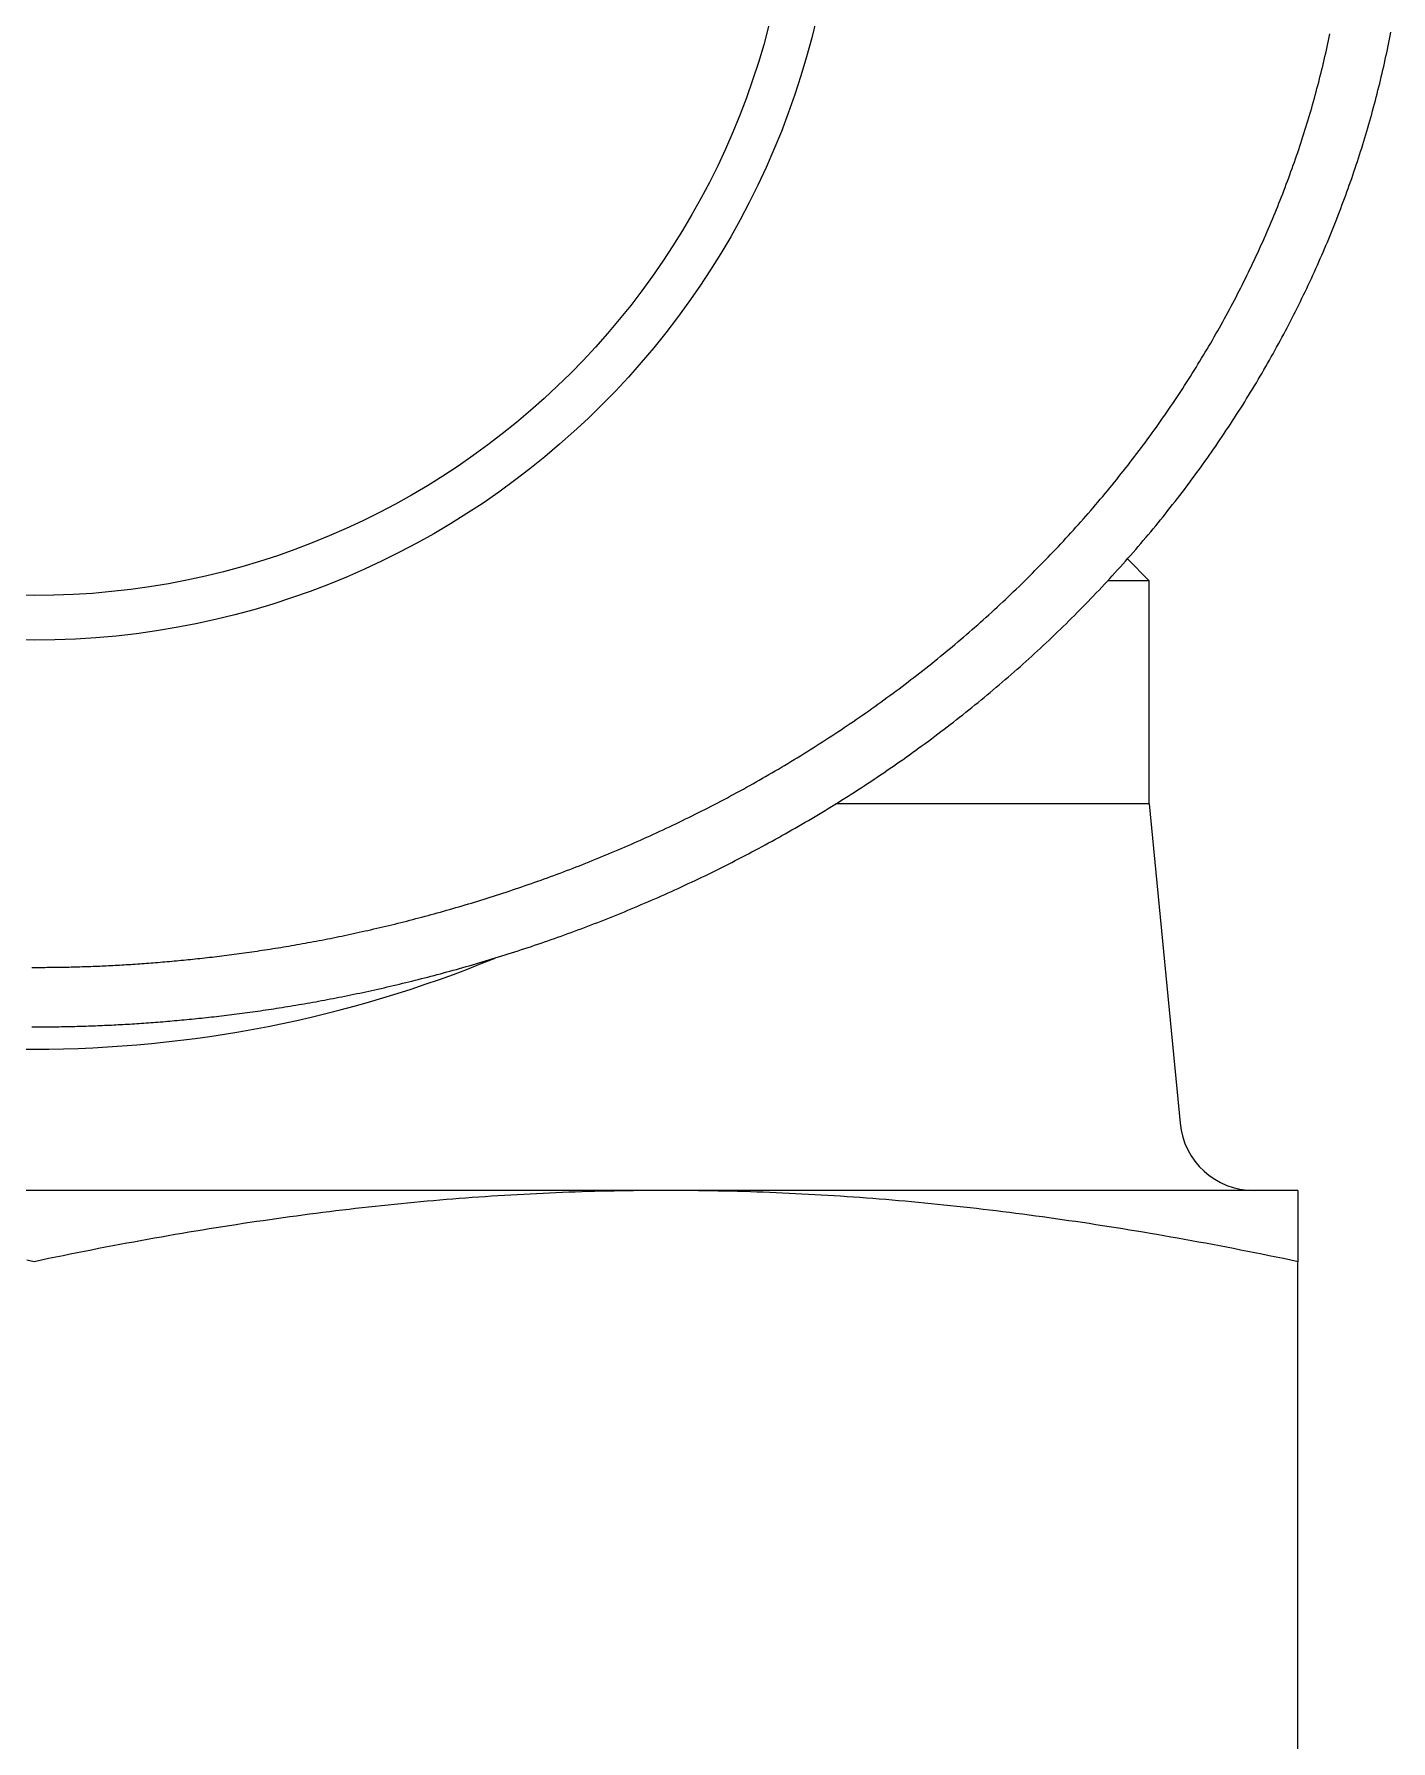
# Model space of a CAD drawing. Extents: x -15.1 to 62.1, y -18.2 to 57.9.
# Drawn here: x 50.84 to 59.97, y 35 to 46.47 of the extents above; entities that cross this region are included whole.
import ezdxf

# ---------------------------------------------------------------- set-up
doc = ezdxf.new("R2010")
doc.units = 0
doc.layers.get('0').update_dxf_attribs({"linetype": 'CONTINUOUS'})

msp = doc.modelspace()

# ---------------------------------------------------------------- linework, layer by layer
at = {"color": 7, "linetype": 'CONTINUOUS'}
for p, q in [((58.195206, 42.94666), (58.341866, 42.8)), ((58.341866, 42.8), (58.062645, 42.8)), ((58.341866, 41.3), (58.341866, 42.8)), ((58.341866, 41.3), (56.234257, 41.3)), ((58.341866, 41.3), (58.548391, 39.152144)), ((59.341866, 38.7), (42.341866, 38.7)), ((59.341866, 38.7), (59.341866, 38.221396)), ((59.341866, 11.478604), (59.341866, 38.221396))]:
    msp.add_line(p, q, dxfattribs=at)
at = {"color": 7}
for points in [[(50.8419, 39.8, 0), (50.8572, 39.8, 0), (50.8724, 39.8, 0), (50.8877, 39.8001, 0), (50.903, 39.8002, 0), (50.9183, 39.8003, 0), (50.9335, 39.8004, 0), (50.9488, 39.8005, 0), (50.964, 39.8007, 0), (50.9793, 39.8008, 0), (50.9945, 39.801, 0), (51.0098, 39.8013, 0), (51.025, 39.8015, 0), (51.0402, 39.8018, 0), (51.0555, 39.8021, 0), (51.0707, 39.8024, 0), (51.086, 39.8027, 0), (51.1012, 39.8031, 0), (51.1165, 39.8034, 0), (51.1317, 39.8038, 0), (51.147, 39.8042, 0), (51.1623, 39.8047, 0), (51.1776, 39.8052, 0), (51.1928, 39.8056, 0), (51.2081, 39.8061, 0), (51.2234, 39.8067, 0), (51.2388, 39.8072, 0), (51.2541, 39.8078, 0), (51.2694, 39.8084, 0), (51.2848, 39.809, 0), (51.3001, 39.8097, 0), (51.3155, 39.8104, 0), (51.3309, 39.8111, 0), (51.3463, 39.8118, 0), (51.3617, 39.8125, 0), (51.3772, 39.8133, 0), (51.3926, 39.8141, 0), (51.4081, 39.8149, 0), (51.4236, 39.8157, 0), (51.4391, 39.8166, 0), (51.4546, 39.8175, 0), (51.4702, 39.8184, 0), (51.4858, 39.8193, 0), (51.5014, 39.8203, 0), (51.517, 39.8213, 0), (51.5326, 39.8223, 0), (51.5483, 39.8233, 0), (51.564, 39.8244, 0), (51.5797, 39.8255, 0), (51.5955, 39.8266, 0), (51.6113, 39.8277, 0), (51.6271, 39.8289, 0), (51.6429, 39.83, 0), (51.6588, 39.8312, 0), (51.6747, 39.8325, 0), (51.6906, 39.8337, 0), (51.7066, 39.835, 0), (51.7226, 39.8363, 0), (51.7386, 39.8377, 0), (51.7547, 39.839, 0), (51.7708, 39.8404, 0), (51.787, 39.8419, 0), (51.8031, 39.8433, 0), (51.8194, 39.8448, 0), (51.8356, 39.8463, 0), (51.8519, 39.8478, 0), (51.8683, 39.8494, 0), (51.8847, 39.8509, 0), (51.9011, 39.8526, 0), (51.9176, 39.8542, 0), (51.9341, 39.8559, 0), (51.9507, 39.8576, 0), (51.9673, 39.8593, 0), (51.984, 39.8611, 0), (52.0007, 39.8629, 0), (52.0175, 39.8647, 0), (52.0343, 39.8666, 0), (52.0511, 39.8685, 0), (52.0681, 39.8704, 0), (52.085, 39.8724, 0), (52.102, 39.8744, 0), (52.1191, 39.8765, 0), (52.1362, 39.8785, 0), (52.1534, 39.8806, 0), (52.1706, 39.8828, 0), (52.1879, 39.885, 0), (52.2052, 39.8872, 0), (52.2226, 39.8894, 0), (52.2401, 39.8917, 0), (52.2576, 39.8941, 0), (52.2752, 39.8964, 0), (52.2928, 39.8989, 0), (52.3105, 39.9013, 0), (52.3282, 39.9038, 0), (52.3461, 39.9063, 0), (52.3639, 39.9089, 0), (52.3819, 39.9115, 0), (52.3999, 39.9142, 0), (52.4179, 39.9169, 0), (52.4361, 39.9196, 0), (52.4543, 39.9224, 0), (52.4725, 39.9252, 0), (52.4909, 39.9281, 0), (52.5093, 39.931, 0), (52.5277, 39.9339, 0), (52.5463, 39.9369, 0), (52.5649, 39.94, 0), (52.5836, 39.9431, 0), (52.6023, 39.9462, 0), (52.6212, 39.9494, 0), (52.6401, 39.9526, 0), (52.659, 39.9559, 0), (52.6781, 39.9592, 0), (52.6972, 39.9626, 0), (52.7164, 39.966, 0), (52.7357, 39.9695, 0), (52.755, 39.973, 0), (52.7744, 39.9765, 0), (52.7939, 39.9802, 0), (52.8134, 39.9838, 0), (52.833, 39.9876, 0), (52.8527, 39.9913, 0), (52.8724, 39.9952, 0), (52.8922, 39.9991, 0), (52.912, 40.003, 0), (52.9319, 40.007, 0), (52.9518, 40.011, 0), (52.9718, 40.0151, 0), (52.9919, 40.0192, 0), (53.012, 40.0234, 0), (53.0322, 40.0277, 0), (53.0524, 40.032, 0), (53.0727, 40.0363, 0), (53.0931, 40.0408, 0), (53.1135, 40.0452, 0), (53.1339, 40.0497, 0), (53.1544, 40.0543, 0), (53.1749, 40.0589, 0), (53.1955, 40.0636, 0), (53.2162, 40.0684, 0), (53.2369, 40.0732, 0), (53.2576, 40.078, 0), (53.2784, 40.0829, 0), (53.2993, 40.0879, 0), (53.3201, 40.0929, 0), (53.3411, 40.098, 0), (53.3621, 40.1031, 0), (53.3831, 40.1083, 0), (53.4041, 40.1135, 0), (53.4252, 40.1188, 0), (53.4464, 40.1242, 0), (53.4676, 40.1296, 0), (53.4888, 40.135, 0), (53.5101, 40.1406, 0), (53.5314, 40.1461, 0), (53.5527, 40.1518, 0), (53.5741, 40.1575, 0), (53.5955, 40.1632, 0), (53.617, 40.1691, 0), (53.6385, 40.1749, 0), (53.66, 40.1809, 0), (53.6816, 40.1868, 0), (53.7032, 40.1929, 0), (53.7248, 40.199, 0), (53.7465, 40.2052, 0), (53.7682, 40.2114, 0), (53.79, 40.2177, 0), (53.8117, 40.224, 0), (53.8335, 40.2305, 0), (53.8553, 40.2369, 0), (53.8772, 40.2434, 0), (53.8991, 40.25, 0), (53.921, 40.2567, 0), (53.9429, 40.2634, 0), (53.9649, 40.2702, 0), (53.9869, 40.277, 0), (54.0089, 40.2839, 0), (54.0309, 40.2909, 0), (54.053, 40.2979, 0), (54.0751, 40.305, 0), (54.0972, 40.3121, 0), (54.1193, 40.3193, 0), (54.1414, 40.3266, 0), (54.1636, 40.3339, 0), (54.1858, 40.3413, 0), (54.208, 40.3488, 0), (54.2302, 40.3563, 0), (54.2525, 40.3639, 0), (54.2747, 40.3715, 0), (54.297, 40.3792, 0), (54.3193, 40.387, 0), (54.3416, 40.3948, 0), (54.3639, 40.4027, 0), (54.3863, 40.4107, 0), (54.4086, 40.4187, 0), (54.431, 40.4268, 0), (54.4534, 40.435, 0), (54.4757, 40.4432, 0), (54.4981, 40.4515, 0), (54.5205, 40.4599, 0), (54.543, 40.4683, 0), (54.5654, 40.4768, 0), (54.5878, 40.4854, 0), (54.6103, 40.494, 0), (54.6327, 40.5027, 0), (54.6551, 40.5114, 0), (54.6776, 40.5202, 0), (54.7001, 40.5291, 0), (54.7226, 40.5381, 0), (54.7451, 40.5471, 0), (54.7676, 40.5562, 0), (54.7901, 40.5654, 0), (54.8126, 40.5746, 0), (54.8351, 40.5839, 0), (54.8577, 40.5933, 0), (54.8802, 40.6027, 0), (54.9027, 40.6122, 0), (54.9253, 40.6218, 0), (54.9479, 40.6314, 0), (54.9704, 40.6411, 0), (54.993, 40.6509, 0), (55.0156, 40.6607, 0), (55.0381, 40.6706, 0), (55.0607, 40.6806, 0), (55.0833, 40.6907, 0), (55.1059, 40.7008, 0), (55.1284, 40.7109, 0), (55.151, 40.7212, 0), (55.1736, 40.7315, 0), (55.1962, 40.7419, 0), (55.2188, 40.7524, 0), (55.2414, 40.7629, 0), (55.2639, 40.7735, 0), (55.2865, 40.7842, 0), (55.3091, 40.7949, 0), (55.3317, 40.8057, 0), (55.3542, 40.8166, 0), (55.3768, 40.8275, 0), (55.3994, 40.8385, 0), (55.4219, 40.8496, 0), (55.4445, 40.8608, 0), (55.467, 40.872, 0), (55.4896, 40.8833, 0), (55.5121, 40.8947, 0), (55.5347, 40.9061, 0), (55.5572, 40.9176, 0), (55.5797, 40.9292, 0), (55.6022, 40.9408, 0), (55.6247, 40.9525, 0), (55.6472, 40.9643, 0), (55.6697, 40.9762, 0), (55.6922, 40.9881, 0), (55.7146, 41.0001, 0), (55.7371, 41.0122, 0), (55.7595, 41.0243, 0), (55.7819, 41.0365, 0), (55.8044, 41.0488, 0), (55.8268, 41.0611, 0), (55.8492, 41.0736, 0), (55.8715, 41.0861, 0), (55.8939, 41.0986, 0), (55.9162, 41.1113, 0), (55.9386, 41.124, 0), (55.9609, 41.1368, 0), (55.9832, 41.1496, 0), (56.0055, 41.1625, 0), (56.0278, 41.1755, 0), (56.05, 41.1886, 0), (56.0723, 41.2017, 0), (56.0945, 41.215, 0), (56.1167, 41.2282, 0), (56.1389, 41.2416, 0), (56.161, 41.255, 0), (56.1832, 41.2685, 0), (56.2053, 41.2821, 0), (56.2274, 41.2957, 0), (56.2495, 41.3095, 0), (56.2715, 41.3233, 0), (56.2936, 41.3371, 0), (56.3156, 41.351, 0), (56.3375, 41.3651, 0), (56.3595, 41.3791, 0), (56.3814, 41.3933, 0), (56.4033, 41.4075, 0), (56.4252, 41.4218, 0), (56.4471, 41.4361, 0), (56.4689, 41.4506, 0), (56.4907, 41.4651, 0), (56.5124, 41.4796, 0), (56.5342, 41.4943, 0), (56.5559, 41.509, 0), (56.5775, 41.5238, 0), (56.5992, 41.5386, 0), (56.6208, 41.5535, 0), (56.6423, 41.5685, 0), (56.6639, 41.5835, 0), (56.6854, 41.5987, 0), (56.7069, 41.6138, 0), (56.7283, 41.6291, 0), (56.7497, 41.6444, 0), (56.7711, 41.6598, 0), (56.7924, 41.6753, 0), (56.8137, 41.6908, 0), (56.8349, 41.7064, 0), (56.8562, 41.722, 0), (56.8773, 41.7378, 0), (56.8985, 41.7536, 0), (56.9196, 41.7694, 0), (56.9406, 41.7853, 0), (56.9617, 41.8013, 0), (56.9826, 41.8174, 0), (57.0036, 41.8335, 0), (57.0245, 41.8497, 0), (57.0453, 41.8659, 0), (57.0661, 41.8823, 0), (57.0869, 41.8986, 0), (57.1076, 41.9151, 0), (57.1283, 41.9316, 0), (57.1489, 41.9482, 0), (57.1695, 41.9648, 0), (57.19, 41.9815, 0), (57.2105, 41.9982, 0), (57.231, 42.0151, 0), (57.2513, 42.032, 0), (57.2717, 42.0489, 0), (57.292, 42.0659, 0), (57.3122, 42.083, 0), (57.3324, 42.1001, 0), (57.3526, 42.1173, 0), (57.3727, 42.1346, 0), (57.3927, 42.1519, 0), (57.4127, 42.1693, 0), (57.4326, 42.1868, 0), (57.4525, 42.2043, 0), (57.4723, 42.2218, 0), (57.4921, 42.2395, 0), (57.5118, 42.2572, 0), (57.5315, 42.2749, 0), (57.5511, 42.2927, 0), (57.5707, 42.3106, 0), (57.5901, 42.3285, 0), (57.6096, 42.3465, 0), (57.629, 42.3646, 0), (57.6483, 42.3827, 0), (57.6675, 42.4008, 0), (57.6867, 42.4191, 0), (57.7059, 42.4373, 0), (57.7249, 42.4557, 0), (57.744, 42.474, 0), (57.7629, 42.4925, 0), (57.7818, 42.511, 0), (57.8006, 42.5295, 0), (57.8194, 42.5481, 0), (57.8381, 42.5668, 0), (57.8568, 42.5855, 0), (57.8753, 42.6043, 0), (57.8939, 42.6231, 0), (57.9123, 42.642, 0), (57.9307, 42.6609, 0), (57.949, 42.6799, 0), (57.9673, 42.6989, 0), (57.9855, 42.718, 0), (58.0036, 42.7371, 0), (58.0217, 42.7563, 0), (58.0397, 42.7755, 0), (58.0576, 42.7948, 0), (58.0754, 42.8141, 0), (58.0932, 42.8335, 0), (58.111, 42.8529, 0), (58.1286, 42.8723, 0), (58.1462, 42.8918, 0), (58.1637, 42.9114, 0), (58.1811, 42.931, 0), (58.1985, 42.9506, 0), (58.2158, 42.9703, 0), (58.2331, 42.9901, 0), (58.2502, 43.0098, 0), (58.2673, 43.0297, 0), (58.2843, 43.0495, 0), (58.3013, 43.0694, 0), (58.3181, 43.0894, 0), (58.3349, 43.1094, 0), (58.3517, 43.1294, 0), (58.3683, 43.1495, 0), (58.3849, 43.1696, 0), (58.4014, 43.1898, 0), (58.4178, 43.21, 0), (58.4342, 43.2302, 0), (58.4504, 43.2505, 0), (58.4666, 43.2708, 0), (58.4827, 43.2912, 0), (58.4988, 43.3116, 0), (58.5148, 43.332, 0), (58.5306, 43.3525, 0), (58.5464, 43.373, 0), (58.5622, 43.3935, 0), (58.5778, 43.4141, 0), (58.5934, 43.4347, 0), (58.6089, 43.4553, 0), (58.6243, 43.476, 0), (58.6396, 43.4967, 0), (58.6549, 43.5174, 0), (58.67, 43.5382, 0), (58.6851, 43.559, 0), (58.7001, 43.5798, 0), (58.7151, 43.6007, 0), (58.7299, 43.6216, 0), (58.7447, 43.6425, 0), (58.7593, 43.6635, 0), (58.7739, 43.6844, 0), (58.7885, 43.7054, 0), (58.8029, 43.7265, 0), (58.8173, 43.7475, 0), (58.8315, 43.7686, 0), (58.8457, 43.7898, 0), (58.8599, 43.8109, 0), (58.8739, 43.8321, 0), (58.8878, 43.8533, 0), (58.9017, 43.8745, 0), (58.9155, 43.8958, 0), (58.9292, 43.9171, 0), (58.9428, 43.9384, 0), (58.9564, 43.9597, 0), (58.9699, 43.9811, 0), (58.9832, 44.0025, 0), (58.9966, 44.0239, 0), (59.0098, 44.0453, 0), (59.0229, 44.0668, 0), (59.036, 44.0883, 0), (59.049, 44.1098, 0), (59.0619, 44.1313, 0), (59.0747, 44.1529, 0), (59.0874, 44.1745, 0), (59.1001, 44.1961, 0), (59.1126, 44.2177, 0), (59.1251, 44.2393, 0), (59.1375, 44.261, 0), (59.1499, 44.2827, 0), (59.1621, 44.3044, 0), (59.1743, 44.3262, 0), (59.1864, 44.348, 0), (59.1984, 44.3697, 0), (59.2103, 44.3915, 0), (59.2221, 44.4134, 0), (59.2339, 44.4352, 0), (59.2456, 44.4571, 0), (59.2572, 44.479, 0), (59.2687, 44.5009, 0), (59.2801, 44.5228, 0), (59.2915, 44.5448, 0), (59.3027, 44.5667, 0), (59.3139, 44.5887, 0), (59.325, 44.6107, 0), (59.3361, 44.6328, 0), (59.347, 44.6548, 0), (59.3579, 44.6769, 0), (59.3687, 44.699, 0), (59.3794, 44.7211, 0), (59.39, 44.7432, 0), (59.4005, 44.7653, 0), (59.411, 44.7875, 0), (59.4213, 44.8096, 0), (59.4316, 44.8318, 0), (59.4418, 44.854, 0), (59.452, 44.8762, 0), (59.462, 44.8985, 0), (59.472, 44.9207, 0), (59.4819, 44.943, 0), (59.4917, 44.9653, 0), (59.5014, 44.9876, 0), (59.5111, 45.0099, 0), (59.5206, 45.0323, 0), (59.5301, 45.0546, 0), (59.5395, 45.077, 0), (59.5489, 45.0994, 0), (59.5581, 45.1218, 0), (59.5673, 45.1442, 0), (59.5764, 45.1666, 0), (59.5854, 45.189, 0), (59.5943, 45.2115, 0), (59.6031, 45.234, 0), (59.6119, 45.2565, 0), (59.6206, 45.279, 0), (59.6292, 45.3015, 0), (59.6377, 45.324, 0), (59.6461, 45.3465, 0), (59.6545, 45.3691, 0), (59.6628, 45.3917, 0), (59.671, 45.4143, 0), (59.6791, 45.4368, 0), (59.6871, 45.4595, 0), (59.6951, 45.4821, 0), (59.703, 45.5047, 0), (59.7108, 45.5273, 0), (59.7185, 45.55, 0), (59.7261, 45.5727, 0), (59.7337, 45.5954, 0), (59.7412, 45.618, 0), (59.7486, 45.6408, 0), (59.7559, 45.6635, 0), (59.7631, 45.6862, 0), (59.7703, 45.7089, 0), (59.7774, 45.7317, 0), (59.7844, 45.7544, 0), (59.7913, 45.7772, 0), (59.7981, 45.8, 0), (59.8049, 45.8228, 0), (59.8116, 45.8456, 0), (59.8182, 45.8684, 0), (59.8247, 45.8912, 0), (59.8311, 45.914, 0), (59.8375, 45.9369, 0), (59.8438, 45.9597, 0), (59.85, 45.9826, 0), (59.8561, 46.0054, 0), (59.8622, 46.0283, 0), (59.8681, 46.0512, 0), (59.874, 46.0741, 0), (59.8798, 46.097, 0), (59.8856, 46.1199, 0), (59.8912, 46.1428, 0), (59.8968, 46.1657, 0), (59.9023, 46.1886, 0), (59.9077, 46.2116, 0), (59.913, 46.2345, 0), (59.9183, 46.2575, 0), (59.9235, 46.2804, 0), (59.9286, 46.3034, 0), (59.9336, 46.3264, 0), (59.9385, 46.3493, 0), (59.9434, 46.3723, 0), (59.9482, 46.3953, 0), (59.9529, 46.4183, 0), (59.9575, 46.4413, 0), (59.962, 46.4643, 0), (59.9665, 46.4873, 0)], [(50.8419, 40.2, 0), (50.8566, 40.2, 0), (50.8713, 40.2, 0), (50.886, 40.2001, 0), (50.9007, 40.2002, 0), (50.9154, 40.2002, 0), (50.9301, 40.2004, 0), (50.9448, 40.2005, 0), (50.9594, 40.2006, 0), (50.9741, 40.2008, 0), (50.9888, 40.201, 0), (51.0035, 40.2012, 0), (51.0181, 40.2015, 0), (51.0328, 40.2017, 0), (51.0475, 40.202, 0), (51.0622, 40.2023, 0), (51.0768, 40.2026, 0), (51.0915, 40.2029, 0), (51.1062, 40.2033, 0), (51.1209, 40.2037, 0), (51.1356, 40.2041, 0), (51.1503, 40.2045, 0), (51.165, 40.205, 0), (51.1797, 40.2054, 0), (51.1944, 40.2059, 0), (51.2092, 40.2064, 0), (51.2239, 40.207, 0), (51.2387, 40.2075, 0), (51.2534, 40.2081, 0), (51.2682, 40.2087, 0), (51.283, 40.2093, 0), (51.2978, 40.21, 0), (51.3126, 40.2106, 0), (51.3274, 40.2113, 0), (51.3423, 40.2121, 0), (51.3571, 40.2128, 0), (51.372, 40.2135, 0), (51.3869, 40.2143, 0), (51.4018, 40.2151, 0), (51.4167, 40.216, 0), (51.4317, 40.2168, 0), (51.4467, 40.2177, 0), (51.4617, 40.2186, 0), (51.4767, 40.2195, 0), (51.4917, 40.2205, 0), (51.5068, 40.2214, 0), (51.5219, 40.2224, 0), (51.537, 40.2235, 0), (51.5521, 40.2245, 0), (51.5673, 40.2256, 0), (51.5825, 40.2267, 0), (51.5977, 40.2278, 0), (51.6129, 40.2289, 0), (51.6282, 40.2301, 0), (51.6435, 40.2313, 0), (51.6588, 40.2325, 0), (51.6742, 40.2337, 0), (51.6896, 40.235, 0), (51.705, 40.2363, 0), (51.7205, 40.2376, 0), (51.736, 40.2389, 0), (51.7516, 40.2403, 0), (51.7671, 40.2417, 0), (51.7828, 40.2431, 0), (51.7984, 40.2445, 0), (51.8141, 40.246, 0), (51.8299, 40.2475, 0), (51.8456, 40.249, 0), (51.8615, 40.2506, 0), (51.8773, 40.2522, 0), (51.8932, 40.2538, 0), (51.9092, 40.2554, 0), (51.9252, 40.2571, 0), (51.9412, 40.2588, 0), (51.9573, 40.2605, 0), (51.9734, 40.2623, 0), (51.9896, 40.2641, 0), (52.0058, 40.2659, 0), (52.0221, 40.2678, 0), (52.0384, 40.2697, 0), (52.0548, 40.2716, 0), (52.0712, 40.2736, 0), (52.0877, 40.2756, 0), (52.1042, 40.2776, 0), (52.1208, 40.2797, 0), (52.1374, 40.2818, 0), (52.1541, 40.2839, 0), (52.1709, 40.2861, 0), (52.1876, 40.2883, 0), (52.2045, 40.2905, 0), (52.2214, 40.2928, 0), (52.2384, 40.2951, 0), (52.2554, 40.2975, 0), (52.2725, 40.2999, 0), (52.2896, 40.3023, 0), (52.3068, 40.3048, 0), (52.3241, 40.3073, 0), (52.3414, 40.3099, 0), (52.3588, 40.3125, 0), (52.3762, 40.3151, 0), (52.3937, 40.3178, 0), (52.4113, 40.3205, 0), (52.429, 40.3232, 0), (52.4467, 40.326, 0), (52.4644, 40.3289, 0), (52.4823, 40.3318, 0), (52.5002, 40.3347, 0), (52.5181, 40.3377, 0), (52.5362, 40.3407, 0), (52.5543, 40.3437, 0), (52.5725, 40.3469, 0), (52.5907, 40.35, 0), (52.6091, 40.3532, 0), (52.6275, 40.3564, 0), (52.6459, 40.3597, 0), (52.6645, 40.3631, 0), (52.6831, 40.3665, 0), (52.7017, 40.3699, 0), (52.7205, 40.3734, 0), (52.7393, 40.3769, 0), (52.7581, 40.3805, 0), (52.777, 40.3841, 0), (52.796, 40.3878, 0), (52.815, 40.3915, 0), (52.8341, 40.3953, 0), (52.8532, 40.3992, 0), (52.8724, 40.403, 0), (52.8916, 40.407, 0), (52.9109, 40.411, 0), (52.9303, 40.415, 0), (52.9497, 40.4191, 0), (52.9692, 40.4232, 0), (52.9887, 40.4274, 0), (53.0082, 40.4317, 0), (53.0279, 40.4359, 0), (53.0475, 40.4403, 0), (53.0672, 40.4447, 0), (53.087, 40.4491, 0), (53.1068, 40.4536, 0), (53.1266, 40.4582, 0), (53.1465, 40.4628, 0), (53.1665, 40.4675, 0), (53.1865, 40.4722, 0), (53.2065, 40.477, 0), (53.2266, 40.4818, 0), (53.2467, 40.4867, 0), (53.2669, 40.4916, 0), (53.2871, 40.4966, 0), (53.3074, 40.5016, 0), (53.3277, 40.5067, 0), (53.348, 40.5118, 0), (53.3684, 40.5171, 0), (53.3888, 40.5223, 0), (53.4092, 40.5276, 0), (53.4297, 40.533, 0), (53.4502, 40.5384, 0), (53.4708, 40.5439, 0), (53.4914, 40.5494, 0), (53.512, 40.555, 0), (53.5327, 40.5607, 0), (53.5534, 40.5664, 0), (53.5741, 40.5721, 0), (53.5949, 40.5779, 0), (53.6157, 40.5838, 0), (53.6365, 40.5897, 0), (53.6574, 40.5957, 0), (53.6783, 40.6018, 0), (53.6992, 40.6079, 0), (53.7201, 40.614, 0), (53.7411, 40.6202, 0), (53.7621, 40.6265, 0), (53.7831, 40.6329, 0), (53.8042, 40.6392, 0), (53.8253, 40.6457, 0), (53.8464, 40.6522, 0), (53.8675, 40.6588, 0), (53.8886, 40.6654, 0), (53.9098, 40.6721, 0), (53.931, 40.6788, 0), (53.9522, 40.6856, 0), (53.9735, 40.6925, 0), (53.9947, 40.6994, 0), (54.016, 40.7064, 0), (54.0373, 40.7134, 0), (54.0586, 40.7205, 0), (54.08, 40.7277, 0), (54.1013, 40.7349, 0), (54.1227, 40.7422, 0), (54.1441, 40.7496, 0), (54.1655, 40.757, 0), (54.1869, 40.7644, 0), (54.2083, 40.772, 0), (54.2297, 40.7796, 0), (54.2512, 40.7872, 0), (54.2727, 40.7949, 0), (54.2941, 40.8027, 0), (54.3156, 40.8105, 0), (54.3371, 40.8184, 0), (54.3586, 40.8264, 0), (54.3801, 40.8344, 0), (54.4017, 40.8425, 0), (54.4232, 40.8507, 0), (54.4447, 40.8589, 0), (54.4663, 40.8672, 0), (54.4878, 40.8755, 0), (54.5094, 40.8839, 0), (54.5309, 40.8924, 0), (54.5525, 40.9009, 0), (54.5741, 40.9095, 0), (54.5957, 40.9182, 0), (54.6173, 40.9269, 0), (54.6389, 40.9357, 0), (54.6605, 40.9446, 0), (54.6821, 40.9535, 0), (54.7038, 40.9625, 0), (54.7254, 40.9715, 0), (54.747, 40.9806, 0), (54.7687, 40.9898, 0), (54.7903, 40.9991, 0), (54.812, 41.0084, 0), (54.8336, 41.0178, 0), (54.8553, 41.0272, 0), (54.877, 41.0367, 0), (54.8986, 41.0463, 0), (54.9203, 41.0559, 0), (54.9419, 41.0656, 0), (54.9636, 41.0754, 0), (54.9853, 41.0852, 0), (55.0069, 41.0951, 0), (55.0286, 41.1051, 0), (55.0503, 41.1151, 0), (55.0719, 41.1252, 0), (55.0936, 41.1354, 0), (55.1152, 41.1456, 0), (55.1369, 41.1559, 0), (55.1585, 41.1663, 0), (55.1802, 41.1767, 0), (55.2018, 41.1872, 0), (55.2235, 41.1978, 0), (55.2451, 41.2084, 0), (55.2667, 41.2191, 0), (55.2883, 41.2299, 0), (55.31, 41.2407, 0), (55.3316, 41.2516, 0), (55.3532, 41.2625, 0), (55.3748, 41.2736, 0), (55.3963, 41.2847, 0), (55.4179, 41.2958, 0), (55.4395, 41.3071, 0), (55.461, 41.3184, 0), (55.4826, 41.3297, 0), (55.5041, 41.3411, 0), (55.5257, 41.3526, 0), (55.5472, 41.3642, 0), (55.5687, 41.3758, 0), (55.5902, 41.3875, 0), (55.6116, 41.3993, 0), (55.6331, 41.4111, 0), (55.6546, 41.423, 0), (55.676, 41.435, 0), (55.6974, 41.4471, 0), (55.7188, 41.4592, 0), (55.7402, 41.4713, 0), (55.7616, 41.4836, 0), (55.783, 41.4959, 0), (55.8043, 41.5083, 0), (55.8256, 41.5207, 0), (55.847, 41.5332, 0), (55.8683, 41.5458, 0), (55.8895, 41.5585, 0), (55.9108, 41.5712, 0), (55.932, 41.584, 0), (55.9532, 41.5968, 0), (55.9744, 41.6097, 0), (55.9956, 41.6227, 0), (56.0168, 41.6358, 0), (56.0379, 41.6489, 0), (56.059, 41.6621, 0), (56.0801, 41.6754, 0), (56.1012, 41.6887, 0), (56.1222, 41.7021, 0), (56.1432, 41.7156, 0), (56.1642, 41.7291, 0), (56.1852, 41.7428, 0), (56.2061, 41.7564, 0), (56.227, 41.7702, 0), (56.2479, 41.784, 0), (56.2687, 41.7978, 0), (56.2895, 41.8118, 0), (56.3103, 41.8258, 0), (56.3311, 41.8398, 0), (56.3518, 41.854, 0), (56.3725, 41.8682, 0), (56.3931, 41.8824, 0), (56.4138, 41.8968, 0), (56.4344, 41.9112, 0), (56.4549, 41.9256, 0), (56.4755, 41.9401, 0), (56.496, 41.9547, 0), (56.5164, 41.9694, 0), (56.5368, 41.9841, 0), (56.5572, 41.9988, 0), (56.5776, 42.0137, 0), (56.5979, 42.0286, 0), (56.6182, 42.0436, 0), (56.6384, 42.0586, 0), (56.6586, 42.0737, 0), (56.6788, 42.0888, 0), (56.6989, 42.104, 0), (56.719, 42.1193, 0), (56.739, 42.1347, 0), (56.759, 42.1501, 0), (56.779, 42.1655, 0), (56.7989, 42.181, 0), (56.8188, 42.1966, 0), (56.8386, 42.2123, 0), (56.8584, 42.228, 0), (56.8782, 42.2437, 0), (56.8979, 42.2596, 0), (56.9175, 42.2754, 0), (56.9371, 42.2914, 0), (56.9567, 42.3074, 0), (56.9762, 42.3235, 0), (56.9957, 42.3396, 0), (57.0151, 42.3558, 0), (57.0345, 42.372, 0), (57.0538, 42.3883, 0), (57.0731, 42.4047, 0), (57.0923, 42.4211, 0), (57.1115, 42.4375, 0), (57.1306, 42.4541, 0), (57.1497, 42.4707, 0), (57.1687, 42.4873, 0), (57.1876, 42.504, 0), (57.2066, 42.5208, 0), (57.2254, 42.5376, 0), (57.2442, 42.5545, 0), (57.263, 42.5714, 0), (57.2817, 42.5884, 0), (57.3003, 42.6054, 0), (57.3189, 42.6225, 0), (57.3374, 42.6397, 0), (57.3559, 42.6569, 0), (57.3743, 42.6742, 0), (57.3927, 42.6915, 0), (57.411, 42.7088, 0), (57.4292, 42.7263, 0), (57.4474, 42.7437, 0), (57.4656, 42.7613, 0), (57.4836, 42.7788, 0), (57.5016, 42.7965, 0), (57.5196, 42.8141, 0), (57.5375, 42.8319, 0), (57.5553, 42.8496, 0), (57.573, 42.8675, 0), (57.5907, 42.8854, 0), (57.6084, 42.9033, 0), (57.626, 42.9213, 0), (57.6435, 42.9393, 0), (57.6609, 42.9573, 0), (57.6783, 42.9755, 0), (57.6956, 42.9936, 0), (57.7129, 43.0118, 0), (57.7301, 43.0301, 0), (57.7472, 43.0484, 0), (57.7643, 43.0667, 0), (57.7813, 43.0851, 0), (57.7982, 43.1036, 0), (57.8151, 43.1221, 0), (57.8319, 43.1406, 0), (57.8486, 43.1591, 0), (57.8653, 43.1778, 0), (57.8819, 43.1964, 0), (57.8984, 43.2151, 0), (57.9149, 43.2338, 0), (57.9313, 43.2526, 0), (57.9476, 43.2714, 0), (57.9639, 43.2903, 0), (57.9801, 43.3092, 0), (57.9962, 43.3281, 0), (58.0122, 43.3471, 0), (58.0282, 43.3661, 0), (58.0441, 43.3852, 0), (58.0599, 43.4042, 0), (58.0757, 43.4234, 0), (58.0914, 43.4425, 0), (58.107, 43.4617, 0), (58.1225, 43.481, 0), (58.138, 43.5003, 0), (58.1534, 43.5196, 0), (58.1687, 43.5389, 0), (58.184, 43.5583, 0), (58.1991, 43.5777, 0), (58.2142, 43.5972, 0), (58.2292, 43.6166, 0), (58.2442, 43.6361, 0), (58.259, 43.6557, 0), (58.2738, 43.6753, 0), (58.2886, 43.6949, 0), (58.3032, 43.7145, 0), (58.3177, 43.7342, 0), (58.3322, 43.7539, 0), (58.3466, 43.7736, 0), (58.361, 43.7933, 0), (58.3752, 43.8131, 0), (58.3894, 43.8329, 0), (58.4035, 43.8528, 0), (58.4175, 43.8726, 0), (58.4314, 43.8925, 0), (58.4453, 43.9124, 0), (58.4591, 43.9324, 0), (58.4728, 43.9523, 0), (58.4864, 43.9723, 0), (58.4999, 43.9923, 0), (58.5134, 44.0124, 0), (58.5268, 44.0324, 0), (58.5401, 44.0525, 0), (58.5534, 44.0726, 0), (58.5665, 44.0928, 0), (58.5796, 44.1129, 0), (58.5926, 44.1331, 0), (58.6055, 44.1533, 0), (58.6184, 44.1736, 0), (58.6311, 44.1938, 0), (58.6438, 44.2141, 0), (58.6564, 44.2344, 0), (58.669, 44.2547, 0), (58.6814, 44.2751, 0), (58.6938, 44.2955, 0), (58.7061, 44.3159, 0), (58.7184, 44.3363, 0), (58.7305, 44.3567, 0), (58.7426, 44.3772, 0), (58.7546, 44.3976, 0), (58.7665, 44.4181, 0), (58.7783, 44.4387, 0), (58.7901, 44.4592, 0), (58.8018, 44.4797, 0), (58.8134, 44.5003, 0), (58.8249, 44.5209, 0), (58.8363, 44.5415, 0), (58.8477, 44.5622, 0), (58.859, 44.5828, 0), (58.8702, 44.6035, 0), (58.8814, 44.6242, 0), (58.8924, 44.6449, 0), (58.9034, 44.6656, 0), (58.9143, 44.6864, 0), (58.9251, 44.7071, 0), (58.9359, 44.7279, 0), (58.9465, 44.7487, 0), (58.9571, 44.7695, 0), (58.9676, 44.7904, 0), (58.9781, 44.8112, 0), (58.9884, 44.8321, 0), (58.9987, 44.853, 0), (59.0089, 44.8739, 0), (59.019, 44.8948, 0), (59.0291, 44.9157, 0), (59.0391, 44.9366, 0), (59.049, 44.9576, 0), (59.0588, 44.9786, 0), (59.0685, 44.9996, 0), (59.0782, 45.0206, 0), (59.0878, 45.0416, 0), (59.0973, 45.0626, 0), (59.1067, 45.0837, 0), (59.1161, 45.1047, 0), (59.1253, 45.1258, 0), (59.1345, 45.1469, 0), (59.1436, 45.168, 0), (59.1527, 45.1891, 0), (59.1617, 45.2103, 0), (59.1706, 45.2314, 0), (59.1794, 45.2526, 0), (59.1881, 45.2738, 0), (59.1968, 45.2949, 0), (59.2054, 45.3161, 0), (59.2139, 45.3374, 0), (59.2223, 45.3586, 0), (59.2307, 45.3798, 0), (59.2389, 45.4011, 0), (59.2471, 45.4223, 0), (59.2553, 45.4436, 0), (59.2633, 45.4649, 0), (59.2713, 45.4862, 0), (59.2792, 45.5075, 0), (59.287, 45.5288, 0), (59.2948, 45.5502, 0), (59.3024, 45.5715, 0), (59.31, 45.5929, 0), (59.3176, 45.6142, 0), (59.325, 45.6356, 0), (59.3324, 45.657, 0), (59.3397, 45.6784, 0), (59.3469, 45.6998, 0), (59.354, 45.7212, 0), (59.3611, 45.7426, 0), (59.3681, 45.7641, 0), (59.375, 45.7855, 0), (59.3818, 45.807, 0), (59.3886, 45.8284, 0), (59.3953, 45.8499, 0), (59.4019, 45.8714, 0), (59.4084, 45.8929, 0), (59.4149, 45.9144, 0), (59.4212, 45.9359, 0), (59.4275, 45.9574, 0), (59.4338, 45.979, 0), (59.4399, 46.0005, 0), (59.446, 46.022, 0), (59.452, 46.0436, 0), (59.4579, 46.0652, 0), (59.4638, 46.0867, 0), (59.4696, 46.1083, 0), (59.4753, 46.1299, 0), (59.4809, 46.1515, 0), (59.4865, 46.1731, 0), (59.492, 46.1947, 0), (59.4974, 46.2163, 0), (59.5027, 46.2379, 0), (59.508, 46.2595, 0), (59.5131, 46.2812, 0), (59.5182, 46.3028, 0), (59.5233, 46.3244, 0), (59.5282, 46.3461, 0), (59.5331, 46.3677, 0), (59.5379, 46.3894, 0), (59.5427, 46.4111, 0), (59.5473, 46.4327, 0), (59.5519, 46.4544, 0), (59.5564, 46.4761, 0)], [(50.8271, 40.2, 0), (50.8419, 40.2, 0)], [(50.8266, 39.8, 0), (50.8419, 39.8, 0)], [(55.0919, 38.7, 0), (55.048, 38.6999, 0), (55.0042, 38.6998, 0), (54.9604, 38.6995, 0), (54.9167, 38.6991, 0), (54.873, 38.6986, 0), (54.8294, 38.698, 0), (54.7858, 38.6973, 0), (54.7422, 38.6965, 0), (54.6987, 38.6956, 0), (54.6552, 38.6946, 0), (54.6117, 38.6934, 0), (54.5682, 38.6922, 0), (54.5248, 38.6908, 0), (54.4814, 38.6894, 0), (54.438, 38.6878, 0), (54.3947, 38.6862, 0), (54.3513, 38.6844, 0), (54.308, 38.6825, 0), (54.2647, 38.6805, 0), (54.2214, 38.6784, 0), (54.1781, 38.6763, 0), (54.1348, 38.674, 0), (54.0915, 38.6716, 0), (54.0482, 38.6691, 0), (54.0049, 38.6665, 0), (53.9616, 38.6637, 0), (53.9183, 38.6609, 0), (53.8749, 38.658, 0), (53.8316, 38.655, 0), (53.7883, 38.6519, 0), (53.7449, 38.6486, 0), (53.7015, 38.6453, 0), (53.6581, 38.6419, 0), (53.6147, 38.6383, 0), (53.5713, 38.6347, 0), (53.5278, 38.6309, 0), (53.4843, 38.6271, 0), (53.4408, 38.6231, 0), (53.3973, 38.6191, 0), (53.3537, 38.6149, 0), (53.3101, 38.6107, 0), (53.2664, 38.6063, 0), (53.2227, 38.6018, 0), (53.179, 38.5973, 0), (53.1352, 38.5926, 0), (53.0914, 38.5878, 0), (53.0475, 38.5829, 0), (53.0036, 38.5779, 0), (52.9596, 38.5728, 0), (52.9155, 38.5676, 0), (52.8714, 38.5623, 0), (52.8273, 38.5569, 0), (52.7831, 38.5514, 0), (52.7388, 38.5458, 0), (52.6945, 38.5401, 0), (52.65, 38.5342, 0), (52.6056, 38.5283, 0), (52.561, 38.5223, 0), (52.5164, 38.5161, 0), (52.4717, 38.5099, 0), (52.4269, 38.5035, 0), (52.382, 38.497, 0), (52.3371, 38.4905, 0), (52.2921, 38.4838, 0), (52.247, 38.477, 0), (52.2018, 38.4701, 0), (52.1565, 38.4631, 0), (52.1111, 38.456, 0), (52.0656, 38.4488, 0), (52.02, 38.4414, 0), (51.9743, 38.434, 0), (51.9285, 38.4264, 0), (51.8826, 38.4188, 0), (51.8367, 38.411, 0), (51.7905, 38.4031, 0), (51.7443, 38.3951, 0), (51.698, 38.387, 0), (51.6515, 38.3788, 0), (51.605, 38.3705, 0), (51.5583, 38.362, 0), (51.5115, 38.3535, 0), (51.4645, 38.3448, 0), (51.4175, 38.336, 0), (51.3703, 38.3271, 0), (51.323, 38.3181, 0), (51.2755, 38.3089, 0), (51.2279, 38.2997, 0), (51.1802, 38.2903, 0), (51.1323, 38.2808, 0), (51.0843, 38.2712, 0), (51.0361, 38.2615, 0), (50.9878, 38.2517, 0), (50.9393, 38.2417, 0), (50.8907, 38.2316, 0), (50.8419, 38.2214, 0)], [(59.3419, 38.2214, 0), (59.2931, 38.2316, 0), (59.2444, 38.2417, 0), (59.196, 38.2517, 0), (59.1476, 38.2615, 0), (59.0995, 38.2712, 0), (59.0514, 38.2808, 0), (59.0036, 38.2903, 0), (58.9558, 38.2997, 0), (58.9082, 38.3089, 0), (58.8608, 38.3181, 0), (58.8134, 38.3271, 0), (58.7662, 38.336, 0), (58.7192, 38.3448, 0), (58.6722, 38.3535, 0), (58.6254, 38.362, 0), (58.5788, 38.3705, 0), (58.5322, 38.3788, 0), (58.4857, 38.387, 0), (58.4394, 38.3951, 0), (58.3932, 38.4031, 0), (58.3471, 38.411, 0), (58.3011, 38.4188, 0), (58.2552, 38.4264, 0), (58.2094, 38.434, 0), (58.1637, 38.4414, 0), (58.1181, 38.4488, 0), (58.0727, 38.456, 0), (58.0273, 38.4631, 0), (57.982, 38.4701, 0), (57.9368, 38.477, 0), (57.8917, 38.4838, 0), (57.8466, 38.4905, 0), (57.8017, 38.497, 0), (57.7568, 38.5035, 0), (57.712, 38.5099, 0), (57.6673, 38.5161, 0), (57.6227, 38.5223, 0), (57.5782, 38.5283, 0), (57.5337, 38.5342, 0), (57.4893, 38.5401, 0), (57.4449, 38.5458, 0), (57.4007, 38.5514, 0), (57.3564, 38.5569, 0), (57.3123, 38.5623, 0), (57.2682, 38.5676, 0), (57.2242, 38.5728, 0), (57.1802, 38.5779, 0), (57.1362, 38.5829, 0), (57.0924, 38.5878, 0), (57.0485, 38.5926, 0), (57.0048, 38.5973, 0), (56.961, 38.6018, 0), (56.9173, 38.6063, 0), (56.8737, 38.6107, 0), (56.83, 38.6149, 0), (56.7865, 38.6191, 0), (56.7429, 38.6231, 0), (56.6994, 38.6271, 0), (56.6559, 38.6309, 0), (56.6124, 38.6347, 0), (56.569, 38.6383, 0), (56.5256, 38.6419, 0), (56.4822, 38.6453, 0), (56.4388, 38.6486, 0), (56.3955, 38.6519, 0), (56.3521, 38.655, 0), (56.3088, 38.658, 0), (56.2655, 38.6609, 0), (56.2222, 38.6637, 0), (56.1789, 38.6665, 0), (56.1356, 38.6691, 0), (56.0923, 38.6716, 0), (56.049, 38.674, 0), (56.0057, 38.6763, 0), (55.9624, 38.6784, 0), (55.9191, 38.6805, 0), (55.8757, 38.6825, 0), (55.8324, 38.6844, 0), (55.7891, 38.6862, 0), (55.7457, 38.6878, 0), (55.7023, 38.6894, 0), (55.6589, 38.6908, 0), (55.6155, 38.6922, 0), (55.5721, 38.6934, 0), (55.5286, 38.6946, 0), (55.4851, 38.6956, 0), (55.4415, 38.6965, 0), (55.398, 38.6973, 0), (55.3544, 38.698, 0), (55.3107, 38.6986, 0), (55.267, 38.6991, 0), (55.2233, 38.6995, 0), (55.1796, 38.6998, 0), (55.1357, 38.6999, 0), (55.0919, 38.7, 0)], [(50.8419, 38.2214, 0), (50.7931, 38.2316, 0)]]:
    msp.add_polyline3d(points, dxfattribs=at)
at = {"color": 7, "linetype": 'CONTINUOUS'}
for radius in [5.4, 5.1]:
    msp.add_circle((50.841866, 47.8), radius, dxfattribs=at)
for centre, radius, start, end in [((50.841866, 47.8), 8.15, 247.6401299, 292.3598701), ((59.046095, 39.2), 0.5, 185.4923246, 270)]:
    msp.add_arc(centre, radius, start, end, dxfattribs=at)

doc.saveas('drawing.dxf')
